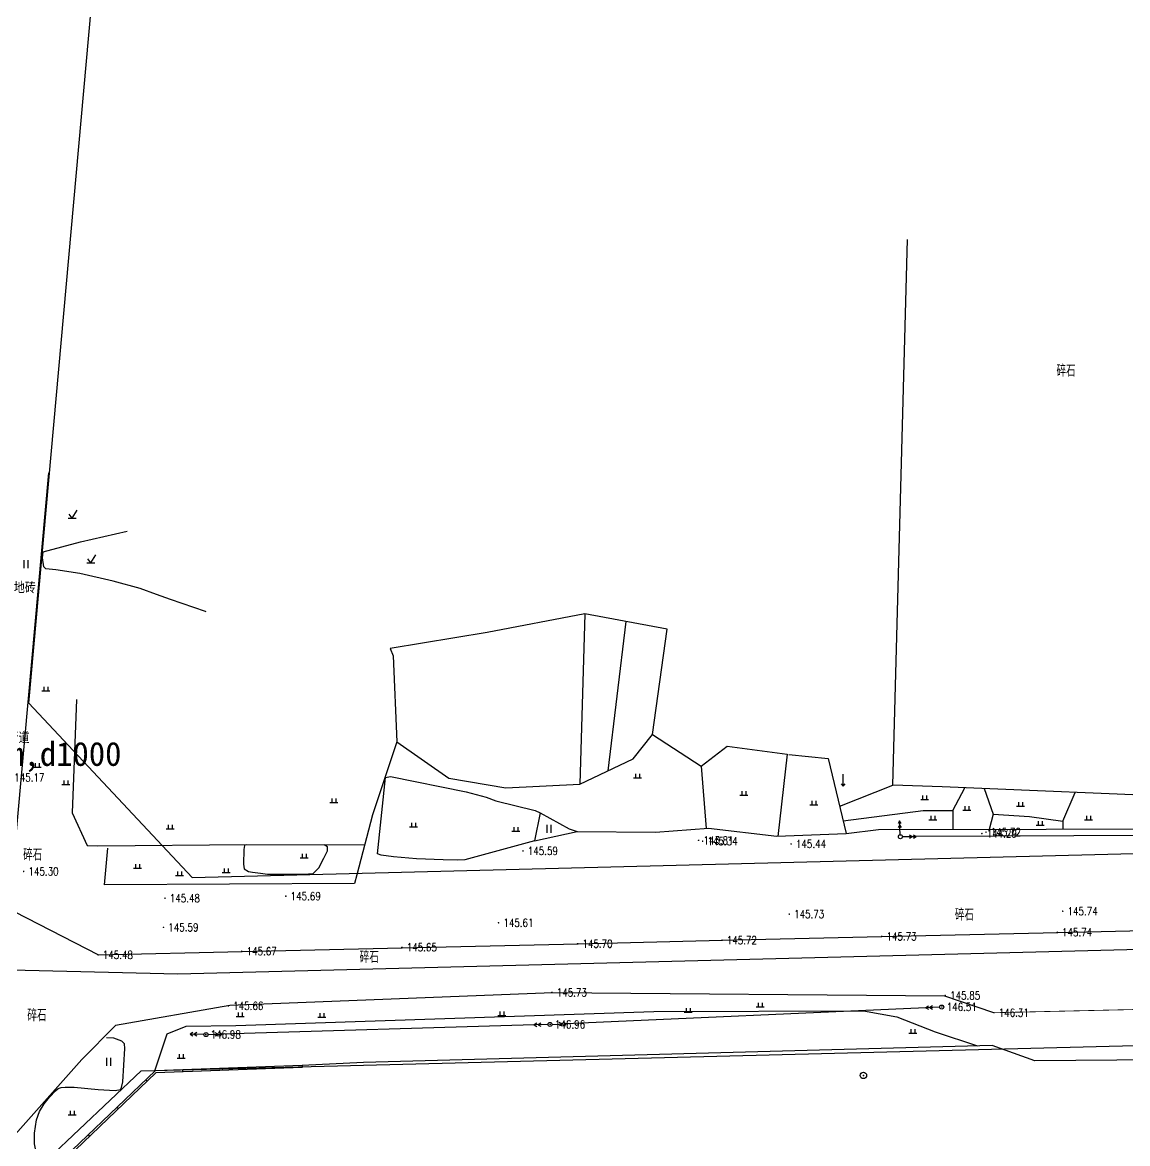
# Model space of a CAD drawing. Extents: x 529262 to 576451, y 2694391 to 2717535.
# Drawn here: x 563388 to 563526.2, y 2709297.4 to 2709437.5 of the extents above; entities that cross this region are included whole.
import ezdxf
from ezdxf.enums import TextEntityAlignment as Align
from ezdxf.xclip import XClip

# ---------------------------------------------------------------- set-up
doc = ezdxf.new("R2010")
doc.units = 0
doc.header["$XCLIPFRAME"] = 0
for name, color, linetype in [('DLSS', 4, 'Continuous'), ('DMTZ', 8, 'Continuous'), ('GCD', 8, 'Continuous'), ('GXYZ', 8, 'Continuous'), ('JMD', 8, 'Continuous'), ('KZD', 8, 'Continuous'), ('PP-COM', 7, 'Continuous'), ('RD-中线', 40, 'Continuous'), ('RD-红线', 7, 'Continuous'), ('ZBTZ', 8, 'Continuous'), ('污水管径标注_W10-', 202, 'Continuous')]:
    doc.layers.add(name, color=color, linetype=linetype)
doc.layers.add('现状管道深度（物探资料）', color=2, linetype='Continuous', plot=False)
doc.styles.add('HZ', font='rs.shx', dxfattribs={"width": 0.8, "bigfont": 'hztxt.shx'})
doc.styles.get("Standard").update_dxf_attribs({"font": '', "height": 2.5, "bigfont": 'smfs.shx'})
doc.styles.add('宋体', font='', dxfattribs={"width": 0.75})
doc.styles.get('Standard').set_extended_font_data('FangSong_GB2312')
doc.styles.get('宋体').set_extended_font_data('SimSun')
doc.linetypes.add('10421', pattern='A,2,[150,AAA.SHX,S=0.5,R=0,X=0,Y=0.5],1e-11', length=2)
doc.linetypes.add('1161', pattern='A,0,[149,AAA.SHX,S=0.15,R=0,X=0,Y=0],-1.6', length=1.6)
doc.linetypes.add('443', pattern='A,9.4,[169,AAA.SHX,S=1,R=0,X=0,Y=0.15],0.6', length=10)

# ---------------------------------------------------------------- blocks, each defined once
blk = doc.blocks.new('A$C19FD0107')
at = {"layer": 'RD-中线', "color": 8, "linetype": 'Continuous'}
blk.add_lwpolyline([(-10183.3, 15387.4), (-7663.23, 14933.29, 0.038865), (-7616.9, 14928.62), (-7590.58, 14928.02), (-7346.35, 14934.22, -0.001455), (-7345.65, 14934.24), (-7293.51, 14935.26, -0.001453), (-7292.81, 14935.27), (-7218.98, 14936.29), (-7119.65, 14938.66)], format="xyb", dxfattribs=at)
at = {"layer": 'RD-红线', "color": 8, "linetype": 'Continuous', "flags": 128}
for points in [[(-7609.22, 14961.85), (-7600.46, 15059.28), (-7594.32, 15085.73), (-7587.59, 15160.66), (-7538.57, 15206.3)], [(-7588.79, 14940.06), (-7346.72, 14946.22)], [(-7595.17, 14915.89), (-7351.45, 14922.09), (-7346.43, 14922.22)]]:
    blk.add_lwpolyline(points, dxfattribs=at)
at = {"layer": 'RD-红线', "color": 8, "linetype": 'Continuous'}
for points in [[(-7609.22, 14961.85), (-7588.79, 14940.06, 0.448318)], [(-7595.17, 14915.89), (-7614.6, 14897.56, 0.382733)]]:
    blk.add_lwpolyline(points, format="xyb", dxfattribs=at)
blk = doc.blocks.new('GC200')
at = {"linetype": 'Continuous', "const_width": 0.2, "flags": 128}
blk.add_lwpolyline([(-0.1, 0, 1), (0.1, 0, 1)], format="xyb", close=True, dxfattribs=at)
blk = doc.blocks.new('gc170')
at = {"color": 8, "linetype": 'Continuous'}
blk.add_circle((0, 0), 0.5, dxfattribs=at)
blk = doc.blocks.new('gc013a')
at = {"linetype": 'Continuous'}
blk.add_line((0.5, 0), (4, 0), dxfattribs=at)
at = {"linetype": 'Continuous', "flags": 128}
for points in [[(2.31, -0.4), (3, 0), (2.31, 0.4)], [(3.31, -0.4), (4, 0), (3.31, 0.4)]]:
    blk.add_lwpolyline(points, dxfattribs=at)
blk = doc.blocks.new('gc123')
at = {"color": 8}
for p, q in [((-1, 0), (1, 0)), ((0, 0), (-0.8, 1)), ((0, 0), (1.2, 2))]:
    blk.add_line(p, q, dxfattribs=at)
blk = doc.blocks.new('gc121')
at = {"color": 8}
for p, q in [((-0.5, -1), (-0.5, 1)), ((0.5, -1), (0.5, 1))]:
    blk.add_line(p, q, dxfattribs=at)
blk = doc.blocks.new('gc120')
at = {"color": 8}
for p, q in [((0, 0), (0, 3)), ((-0.5, 0.6), (0, 0)), ((0, 0), (0.5, 0.6))]:
    blk.add_line(p, q, dxfattribs=at)
blk = doc.blocks.new('TG')
at = {"layer": 'KZD', "linetype": 'Continuous'}
blk.add_circle((0, 0), 0.4, dxfattribs=at)
blk.add_point((0, 0), dxfattribs=at)
blk = doc.blocks.new('gc119')
at = {"color": 8}
for p, q in [((-1, 0), (1, 0)), ((-0.5, 1), (-0.5, 0)), ((0.5, 1), (0.5, 0))]:
    blk.add_line(p, q, dxfattribs=at)

msp = doc.modelspace()

# ---------------------------------------------------------------- linework, layer by layer
at = {"layer": 'DLSS', "linetype": 'Continuous', "const_width": 0.1, "flags": 128}
msp.add_lwpolyline([(563509.441, 2709313.753), (563557.732, 2709314.851), (563651.785, 2709316.423), (563654.735, 2709319.887)], dxfattribs=at)
at = {"layer": 'DMTZ', "linetype": '10421', "flags": 128}
for points in [[(563434.787, 2709347.606), (563431.731, 2709338.485), (563429.789, 2709330.97), (563429.51, 2709329.904)], [(563429.51, 2709329.904), (563398.256, 2709329.737), (563398.65, 2709334.328)], [(563404.549, 2709306.471), (563406.06, 2709311.109), (563408.462, 2709312.059), (563414.646, 2709312.146), (563466.92, 2709313.917), (563493.129, 2709313.983), (563497.304, 2709313.227), (563502.085, 2709311.352), (563507.384, 2709309.598)]]:
    msp.add_lwpolyline(points, dxfattribs=at)
at = {"layer": 'GXYZ', "linetype": 'Continuous'}
for p, q in [((563572.106, 2709336.077), (563499.74, 2709335.764)), ((563500.912, 2709314.374), (563455.942, 2709312.377)), ((563451.945, 2709312.23), (563412.926, 2709311.077))]:
    msp.add_line(p, q, dxfattribs=at)
at = {"layer": 'JMD', "linetype": '443', "flags": 128}
msp.add_lwpolyline([(563565.866, 2709308.165), (563514.55, 2709307.74), (563509.206, 2709309.671), (563430.611, 2709307.545), (563422.961, 2709307.17)], dxfattribs=at)
at = {"layer": 'JMD', "linetype": 'Continuous', "flags": 128}
for points in [[(563422.961, 2709307.17), (563404.552, 2709306.472), (563390.431, 2709292.98), (563388.589, 2709291.254)], [(563413.735, 2709306.82), (563404.552, 2709306.472), (563390.431, 2709292.98), (563388.589, 2709291.254)], [(563422.97, 2709306.92), (563404.656, 2709306.226), (563390.602, 2709292.798), (563388.973, 2709291.272)], [(563413.76, 2709306.571), (563404.656, 2709306.226), (563390.602, 2709292.798), (563388.973, 2709291.272)]]:
    msp.add_lwpolyline(points, dxfattribs=at)
at = {"layer": 'JMD', "linetype": 'Continuous'}
for points in [[(563407.971, 2709306.602), (563407.981, 2709306.352)], [(563412.968, 2709306.791), (563412.977, 2709306.541)], [(563417.964, 2709306.981), (563417.974, 2709306.731)], [(563422.961, 2709307.17), (563422.97, 2709306.92)], [(563403.411, 2709305.382), (563403.584, 2709305.201)], [(563399.796, 2709301.928), (563399.968, 2709301.747)], [(563396.181, 2709298.474), (563396.353, 2709298.293)]]:
    msp.add_lwpolyline(points, dxfattribs=at)
at = {"layer": 'ZBTZ', "linetype": '1161', "flags": 128}
for points in [[(563643.591, 2709340.948), (563547.269, 2709341.116), (563534.77, 2709340.632), (563502.989, 2709341.988), (563496.788, 2709342.182), (563498.64, 2709410.393)], [(563458.294, 2709363.625), (563457.661, 2709342.307)], [(563463.431, 2709362.656), (563461.158, 2709343.997)], [(563394.743, 2709352.916), (563394.211, 2709338.741), (563396.067, 2709334.673), (563397.383, 2709334.631), (563416.051, 2709334.785), (563430.76, 2709334.728)], [(563466.75, 2709348.515), (563472.852, 2709344.583), (563473.449, 2709336.783)], [(563472.852, 2709344.583), (563476.092, 2709347.085), (563483.602, 2709346.055), (563482.407, 2709335.797)], [(563483.81, 2709346.026), (563488.696, 2709345.536), (563490.987, 2709336.157)], [(563490.156, 2709339.558), (563496.788, 2709342.182)], [(563504.307, 2709339.008), (563505.791, 2709341.869)], [(563508.233, 2709341.764), (563509.361, 2709338.577), (563513.907, 2709338.293), (563518.048, 2709337.684), (563519.598, 2709341.28)], [(563457.336, 2709336.398), (563467.115, 2709336.299), (563473.748, 2709336.806), (563482.3, 2709335.809), (563490.987, 2709336.157), (563495.018, 2709336.643), (563557.927, 2709336.758), (563560.768, 2709340.615)], [(563490.602, 2709337.733), (563500.587, 2709339.008), (563504.302, 2709339.008), (563504.307, 2709336.66)], [(563509.361, 2709338.577), (563508.838, 2709336.668)], [(563518.048, 2709337.684), (563518.049, 2709336.685)], [(563509.444, 2709313.749), (563503.319, 2709315.82), (563454.234, 2709316.244), (563413.901, 2709314.66), (563399.608, 2709312.175), (563395.383, 2709307.89), (563382.69, 2709293.677)]]:
    msp.add_lwpolyline(points, dxfattribs=at)
at = {"layer": 'ZBTZ', "flags": 128}
for points in [[(563383.114, 2709291.089), (563391.289, 2709381.231)], [(563415.741, 2709334.656), (563415.652, 2709334.164), (563415.619, 2709332.333), (563415.697, 2709331.729), (563416.23, 2709331.42), (563416.741, 2709331.322), (563417.747, 2709331.208), (563418.635, 2709331.079), (563423.155, 2709331.051), (563424.332, 2709331.156), (563425.054, 2709331.843), (563425.676, 2709333.074), (563426.112, 2709333.971), (563426.139, 2709334.469), (563425.705, 2709334.747)], [(563390.602, 2709294.506), (563390.042, 2709295.353), (563389.725, 2709296.088), (563389.486, 2709297.367), (563389.467, 2709298.698), (563389.751, 2709300.366), (563390.117, 2709301.409), (563390.705, 2709302.351), (563391.361, 2709303.204), (563392.104, 2709303.973), (563392.455, 2709304.263), (563392.8, 2709304.413), (563393.329, 2709304.468), (563394.437, 2709304.45), (563397.444, 2709304.169), (563399.573, 2709304.042), (563400.233, 2709304.144), (563400.377, 2709304.398), (563400.537, 2709305.131), (563400.774, 2709309.296), (563400.719, 2709309.867), (563400.42, 2709310.178), (563399.396, 2709310.557), (563398.485, 2709310.62)]]:
    msp.add_lwpolyline(points, dxfattribs=at)
at = {"layer": 'ZBTZ', "linetype": 'Continuous'}
for points in [[(563390.549, 2709371.337), (563395.246, 2709372.603), (563401.085, 2709373.937)], [(563452.711, 2709338.736), (563456.33, 2709336.732), (563457.336, 2709336.398)]]:
    msp.add_lwpolyline(points, dxfattribs=at)
at = {"layer": 'ZBTZ', "linetype": '1161'}
msp.add_lwpolyline([(563410.928, 2709363.86), (563410.872, 2709363.888), (563406.49, 2709365.381), (563404.744, 2709366.009), (563402.686, 2709366.76), (563399.323, 2709367.705), (563395.159, 2709368.651), (563392.142, 2709369.105), (563390.889, 2709369.215), (563390.648, 2709369.494), (563390.492, 2709370.587), (563390.549, 2709371.337)], dxfattribs=at)
at = {"layer": 'ZBTZ', "linetype": '1161', "flags": 128}
msp.add_lwpolyline([(563434.333, 2709358.356), (563434.787, 2709347.606), (563441.301, 2709343.064), (563448.421, 2709341.853), (563457.661, 2709342.307), (563464.326, 2709345.486), (563466.75, 2709348.515), (563468.568, 2709361.687), (563458.294, 2709363.625), (563446.079, 2709361.29), (563433.971, 2709359.273)], close=True, dxfattribs=at)
at = {"layer": 'ZBTZ', "linetype": 'Continuous', "flags": 128}
msp.add_lwpolyline([(563433.359, 2709343.171), (563434.002, 2709343.276), (563443.444, 2709341.373), (563445.963, 2709340.676), (563447.147, 2709340.244), (563452.085, 2709339.035), (563452.711, 2709338.736), (563452.012, 2709335.249), (563443.284, 2709332.858), (563442.311, 2709332.82), (563440.562, 2709332.846), (563437.245, 2709332.999), (563434.381, 2709333.238), (563432.824, 2709333.428), (563432.356, 2709333.596)], close=True, dxfattribs=at)
msp.add_lwpolyline([(563452.012, 2709335.249), (563457.336, 2709336.398)], dxfattribs=at)
at = {"layer": '污水管径标注_W10-'}
msp.add_lwpolyline([(563377.888, 2709331.026), (563397.466, 2709320.991), (563415.461, 2709321.409), (563435.456, 2709321.872), (563457.45, 2709322.382), (563475.445, 2709322.8), (563495.44, 2709323.263), (563517.434, 2709323.773), (563535.429, 2709324.189), (563555.423, 2709324.65), (563577.418, 2709325.158), (563595.413, 2709325.567), (563615.408, 2709326.021), (563637.402, 2709326.521), (563655.396, 2709326.975), (563677.389, 2709327.53), (563683.772, 2709332.354)], dxfattribs=at)

# ---------------------------------------------------------------- block references
at = {"layer": 'GCD', "linetype": 'Continuous'}
ref = msp.add_blockref('GC200', (563386.359, 2709343.153, 145.174), dxfattribs=dict(at, xscale=0.5, yscale=0.5, zscale=0.5))
ref.add_attrib('height', '145.17', dxfattribs={"linetype": 'Continuous', "height": 1, "style": 'HZ', "width": 0.8}).set_placement((563386.959, 2709343.153, 145.174), align=Align.MIDDLE_LEFT)
ref = msp.add_blockref('GC200', (563472.517, 2709335.297, 143.807), dxfattribs=dict(at, xscale=0.5, yscale=0.5, zscale=0.5))
ref.add_attrib('height', '143.81', dxfattribs={"linetype": 'Continuous', "height": 1, "style": 'HZ', "width": 0.8}).set_placement((563473.117, 2709335.297, 143.807), align=Align.MIDDLE_LEFT)
ref = msp.add_blockref('GC200', (563473.023, 2709335.189, 145.341), dxfattribs=dict(at, xscale=0.5, yscale=0.5, zscale=0.5))
ref.add_attrib('height', '145.34', dxfattribs={"linetype": 'Continuous', "height": 1, "style": 'HZ', "width": 0.8}).set_placement((563473.623, 2709335.189, 145.341), align=Align.MIDDLE_LEFT)
ref = msp.add_blockref('GC200', (563507.938, 2709336.142, 144.29), dxfattribs=dict(at, xscale=0.5, yscale=0.5, zscale=0.5))
ref.add_attrib('height', '144.29', dxfattribs={"linetype": 'Continuous', "height": 1, "style": 'HZ', "width": 0.8}).set_placement((563508.538, 2709336.142, 144.29), align=Align.MIDDLE_LEFT)
ref = msp.add_blockref('GC200', (563508.448, 2709336.319, 145.717), dxfattribs=dict(at, xscale=0.5, yscale=0.5, zscale=0.5))
ref.add_attrib('height', '145.72', dxfattribs={"linetype": 'Continuous', "height": 1, "style": 'HZ', "width": 0.8}).set_placement((563509.048, 2709336.319, 145.717), align=Align.MIDDLE_LEFT)
ref = msp.add_blockref('GC200', (563450.558, 2709333.976, 145.587), dxfattribs=dict(at, xscale=0.5, yscale=0.5, zscale=0.5))
ref.add_attrib('height', '145.59', dxfattribs={"linetype": 'Continuous', "height": 1, "style": 'HZ', "width": 0.8}).set_placement((563451.158, 2709333.976, 145.587), align=Align.MIDDLE_LEFT)
ref = msp.add_blockref('GC200', (563484.085, 2709334.841, 145.443), dxfattribs=dict(at, xscale=0.5, yscale=0.5, zscale=0.5))
ref.add_attrib('height', '145.44', dxfattribs={"linetype": 'Continuous', "height": 1, "style": 'HZ', "width": 0.8}).set_placement((563484.685, 2709334.841, 145.443), align=Align.MIDDLE_LEFT)
ref = msp.add_blockref('GC200', (563388.128, 2709331.413, 145.304), dxfattribs=dict(at, xscale=0.5, yscale=0.5, zscale=0.5))
ref.add_attrib('height', '145.30', dxfattribs={"linetype": 'Continuous', "height": 1, "style": 'HZ', "width": 0.8}).set_placement((563388.728, 2709331.413, 145.304), align=Align.MIDDLE_LEFT)
ref = msp.add_blockref('GC200', (563420.908, 2709328.32, 145.685), dxfattribs=dict(at, xscale=0.5, yscale=0.5, zscale=0.5))
ref.add_attrib('height', '145.69', dxfattribs={"linetype": 'Continuous', "height": 1, "style": 'HZ', "width": 0.8}).set_placement((563421.508, 2709328.32, 145.685), align=Align.MIDDLE_LEFT)
ref = msp.add_blockref('GC200', (563405.802, 2709328.063, 145.479), dxfattribs=dict(at, xscale=0.5, yscale=0.5, zscale=0.5))
ref.add_attrib('height', '145.48', dxfattribs={"linetype": 'Continuous', "height": 1, "style": 'HZ', "width": 0.8}).set_placement((563406.402, 2709328.063, 145.479), align=Align.MIDDLE_LEFT)
ref = msp.add_blockref('GC200', (563483.853, 2709326.074, 145.728), dxfattribs=dict(at, xscale=0.5, yscale=0.5, zscale=0.5))
ref.add_attrib('height', '145.73', dxfattribs={"linetype": 'Continuous', "height": 1, "style": 'HZ', "width": 0.8}).set_placement((563484.453, 2709326.074, 145.728), align=Align.MIDDLE_LEFT)
ref = msp.add_blockref('GC200', (563518.042, 2709326.442, 145.737), dxfattribs=dict(at, xscale=0.5, yscale=0.5, zscale=0.5))
ref.add_attrib('height', '145.74', dxfattribs={"linetype": 'Continuous', "height": 1, "style": 'HZ', "width": 0.8}).set_placement((563518.642, 2709326.442, 145.737), align=Align.MIDDLE_LEFT)
ref = msp.add_blockref('GC200', (563405.612, 2709324.423, 145.592), dxfattribs=dict(at, xscale=0.5, yscale=0.5, zscale=0.5))
ref.add_attrib('height', '145.59', dxfattribs={"linetype": 'Continuous', "height": 1, "style": 'HZ', "width": 0.8}).set_placement((563406.212, 2709324.423, 145.592), align=Align.MIDDLE_LEFT)
ref = msp.add_blockref('GC200', (563447.507, 2709324.994, 145.608), dxfattribs=dict(at, xscale=0.5, yscale=0.5, zscale=0.5))
ref.add_attrib('height', '145.61', dxfattribs={"linetype": 'Continuous', "height": 1, "style": 'HZ', "width": 0.8}).set_placement((563448.107, 2709324.994, 145.608), align=Align.MIDDLE_LEFT)
ref = msp.add_blockref('GC200', (563475.441, 2709322.813, 145.72), dxfattribs=dict(at, xscale=0.5, yscale=0.5, zscale=0.5))
ref.add_attrib('height', '145.72', dxfattribs={"linetype": 'Continuous', "height": 1, "style": 'HZ', "width": 0.8}).set_placement((563476.041, 2709322.813, 145.72), align=Align.MIDDLE_LEFT)
ref = msp.add_blockref('GC200', (563495.409, 2709323.297, 145.73), dxfattribs=dict(at, xscale=0.5, yscale=0.5, zscale=0.5))
ref.add_attrib('height', '145.73', dxfattribs={"linetype": 'Continuous', "height": 1, "style": 'HZ', "width": 0.8}).set_placement((563496.009, 2709323.297, 145.73), align=Align.MIDDLE_LEFT)
ref = msp.add_blockref('GC200', (563517.35, 2709323.805, 145.74), dxfattribs=dict(at, xscale=0.5, yscale=0.5, zscale=0.5))
ref.add_attrib('height', '145.74', dxfattribs={"linetype": 'Continuous', "height": 1, "style": 'HZ', "width": 0.8}).set_placement((563517.95, 2709323.805, 145.74), align=Align.MIDDLE_LEFT)
ref = msp.add_blockref('GC200', (563415.406, 2709321.43, 145.67), dxfattribs=dict(at, xscale=0.5, yscale=0.5, zscale=0.5))
ref.add_attrib('height', '145.67', dxfattribs={"linetype": 'Continuous', "height": 1, "style": 'HZ', "width": 0.8}).set_placement((563416.006, 2709321.43, 145.67), align=Align.MIDDLE_LEFT)
ref = msp.add_blockref('GC200', (563435.425, 2709321.928, 145.65), dxfattribs=dict(at, xscale=0.5, yscale=0.5, zscale=0.5))
ref.add_attrib('height', '145.65', dxfattribs={"linetype": 'Continuous', "height": 1, "style": 'HZ', "width": 0.8}).set_placement((563436.025, 2709321.928, 145.65), align=Align.MIDDLE_LEFT)
ref = msp.add_blockref('GC200', (563457.387, 2709322.382, 145.7), dxfattribs=dict(at, xscale=0.5, yscale=0.5, zscale=0.5))
ref.add_attrib('height', '145.70', dxfattribs={"linetype": 'Continuous', "height": 1, "style": 'HZ', "width": 0.8}).set_placement((563457.987, 2709322.382, 145.7), align=Align.MIDDLE_LEFT)
ref = msp.add_blockref('GC200', (563397.424, 2709320.989, 145.48), dxfattribs=dict(at, xscale=0.5, yscale=0.5, zscale=0.5))
ref.add_attrib('height', '145.48', dxfattribs={"linetype": 'Continuous', "height": 1, "style": 'HZ', "width": 0.8}).set_placement((563398.024, 2709320.989, 145.48), align=Align.MIDDLE_LEFT)
ref = msp.add_blockref('GC200', (563454.179, 2709316.293, 145.726), dxfattribs=dict(at, xscale=0.5, yscale=0.5, zscale=0.5))
ref.add_attrib('height', '145.73', dxfattribs={"linetype": 'Continuous', "height": 1, "style": 'HZ', "width": 0.8}).set_placement((563454.779, 2709316.293, 145.726), align=Align.MIDDLE_LEFT)
ref = msp.add_blockref('GC200', (563503.356, 2709315.906, 145.845), dxfattribs=dict(at, xscale=0.5, yscale=0.5, zscale=0.5))
ref.add_attrib('height', '145.85', dxfattribs={"linetype": 'Continuous', "height": 1, "style": 'HZ', "width": 0.8}).set_placement((563503.956, 2709315.906, 145.845), align=Align.MIDDLE_LEFT)
ref = msp.add_blockref('GC200', (563413.732, 2709314.616, 145.655), dxfattribs=dict(at, xscale=0.5, yscale=0.5, zscale=0.5))
ref.add_attrib('height', '145.66', dxfattribs={"linetype": 'Continuous', "height": 1, "style": 'HZ', "width": 0.8}).set_placement((563414.332, 2709314.616, 145.655), align=Align.MIDDLE_LEFT)
ref = msp.add_blockref('GC200', (563502.932, 2709314.471, 146.507), dxfattribs=dict(at, xscale=0.5, yscale=0.5, zscale=0.5))
ref.add_attrib('height', '146.51', dxfattribs={"linetype": 'Continuous', "height": 1, "style": 'HZ', "width": 0.8}).set_placement((563503.532, 2709314.471, 146.507), align=Align.MIDDLE_LEFT)
ref = msp.add_blockref('GC200', (563509.437, 2709313.756, 146.308), dxfattribs=dict(at, xscale=0.5, yscale=0.5, zscale=0.5))
ref.add_attrib('height', '146.31', dxfattribs={"linetype": 'Continuous', "height": 1, "style": 'HZ', "width": 0.8}).set_placement((563510.037, 2709313.756, 146.308), align=Align.MIDDLE_LEFT)
ref = msp.add_blockref('GC200', (563453.959, 2709312.29, 146.961), dxfattribs=dict(at, xscale=0.5, yscale=0.5, zscale=0.5))
ref.add_attrib('height', '146.96', dxfattribs={"linetype": 'Continuous', "height": 1, "style": 'HZ', "width": 0.8}).set_placement((563454.559, 2709312.29, 146.961), align=Align.MIDDLE_LEFT)
ref = msp.add_blockref('GC200', (563410.91, 2709311.031, 146.983), dxfattribs=dict(at, xscale=0.5, yscale=0.5, zscale=0.5))
ref.add_attrib('height', '146.98', dxfattribs={"linetype": 'Continuous', "height": 1, "style": 'HZ', "width": 0.8}).set_placement((563411.51, 2709311.031, 146.983), align=Align.MIDDLE_LEFT)
at = {"layer": 'GXYZ', "linetype": 'Continuous'}
for p, xscale, yscale, rotation in [((563497.74, 2709335.756), 0.4999999999387428, 0.4999999999387428, 92.9878003931368), ((563497.74, 2709335.756), 0.4999999999910756, 0.4999999999910756, 0.247699236014477), ((563502.91, 2709314.463), 0.4999999999577014, 0.4999999999577014, 182.5419291406697), ((563453.944, 2709312.289), 0.4999999999969058, 0.4999999999969058, 181.692314108463), ((563453.944, 2709312.289), 0.4999999999577014, 0.4999999999577014, 2.541929140669653), ((563410.927, 2709311.018), 0.4999999999576233, 0.4999999999576233, 177.9097014919683), ((563410.927, 2709311.018), 0.4999999999969058, 0.4999999999969058, 1.69231410846299)]:
    msp.add_blockref('gc013a', p, dxfattribs=dict(at, xscale=xscale, yscale=yscale, rotation=rotation))
at = {"layer": 'GXYZ', "linetype": 'Continuous', "xscale": 0.5, "yscale": 0.5}
for p in [(563497.74, 2709335.756), (563502.91, 2709314.463), (563453.944, 2709312.289), (563410.927, 2709311.018)]:
    msp.add_blockref('gc170', p, dxfattribs=at)
at = {"layer": 'KZD', "linetype": 'Continuous'}
msp.add_blockref('TG', (563493.121, 2709305.916, 147.54), dxfattribs=at)
at = {"layer": 'PP-COM'}
ref = msp.add_blockref('A$C19FD0107', (570997.993, 2694390.603), dxfattribs=at)
XClip(ref).set_block_clipping_path([(-9366.4383134884, 14428.6043910822), (-3328.4480743363, 17452.7484863754)])
at = {"layer": 'ZBTZ', "linetype": 'Continuous', "xscale": 0.5, "yscale": 0.5}
for name, p in [('gc123', (563394.205, 2709375.56)), ('gc123', (563396.538, 2709369.965)), ('gc121', (563388.43, 2709369.812)), ('gc119', (563390.9, 2709353.971)), ('gc119', (563389.814, 2709344.441)), ('gc119', (563393.393, 2709342.29)), ('gc119', (563464.869, 2709343.12)), ('gc120', (563490.584, 2709342.054)), ('gc119', (563478.184, 2709340.959)), ('gc119', (563426.894, 2709340.012)), ('gc119', (563486.919, 2709339.749)), ('gc119', (563500.782, 2709340.396)), ('gc119', (563512.748, 2709339.586)), ('gc119', (563506.054, 2709339.078)), ('gc119', (563406.46, 2709336.754)), ('gc119', (563436.882, 2709336.982)), ('gc121', (563453.815, 2709336.731)), ('gc119', (563501.802, 2709337.846)), ('gc119', (563515.214, 2709337.206)), ('gc119', (563521.251, 2709337.844)), ('gc119', (563449.681, 2709336.449)), ('gc119', (563423.19, 2709333.111)), ('gc119', (563402.376, 2709331.822)), ('gc119', (563413.43, 2709331.261)), ('gc119', (563407.622, 2709330.886)), ('gc119', (563480.213, 2709314.473)), ('gc119', (563415.21, 2709313.293)), ('gc119', (563425.422, 2709313.199)), ('gc119', (563447.922, 2709313.391)), ('gc119', (563471.207, 2709313.82)), ('gc119', (563499.31, 2709311.189)), ('gc121', (563398.76, 2709307.616)), ('gc119', (563407.832, 2709308.077)), ('gc119', (563394.179, 2709301.009))]:
    msp.add_blockref(name, p, dxfattribs=at)

# ---------------------------------------------------------------- texts
at = {"layer": 'DLSS', "color": 8, "linetype": 'Continuous', "width": 0.8}
for s, height, style, p in [('碎石', 1.5, 'HZ', (563518.46, 2709394.074)), ('地砖', 1.25, '宋体', (563388.275, 2709366.945)), ('人行道', 1.25, '宋体', (563386.816, 2709348.193)), ('碎石', 1.5, 'HZ', (563389.264, 2709333.584)), ('碎石', 1.5, 'HZ', (563505.745, 2709326.089)), ('碎石', 1.5, 'HZ', (563431.335, 2709320.794)), ('碎石', 1.5, 'HZ', (563389.79, 2709313.522))]:
    msp.add_text(s, height=height, dxfattribs=dict(at, style=style)).set_placement(p, align=Align.MIDDLE)
at = {"layer": '现状管道深度（物探资料）', "color": 3}
msp.add_text('雨水井深2.6m,d1000', height=3, dxfattribs=at).set_placement((563381.97, 2709346.105), align=Align.MIDDLE_CENTER)

doc.saveas('drawing.dxf')
